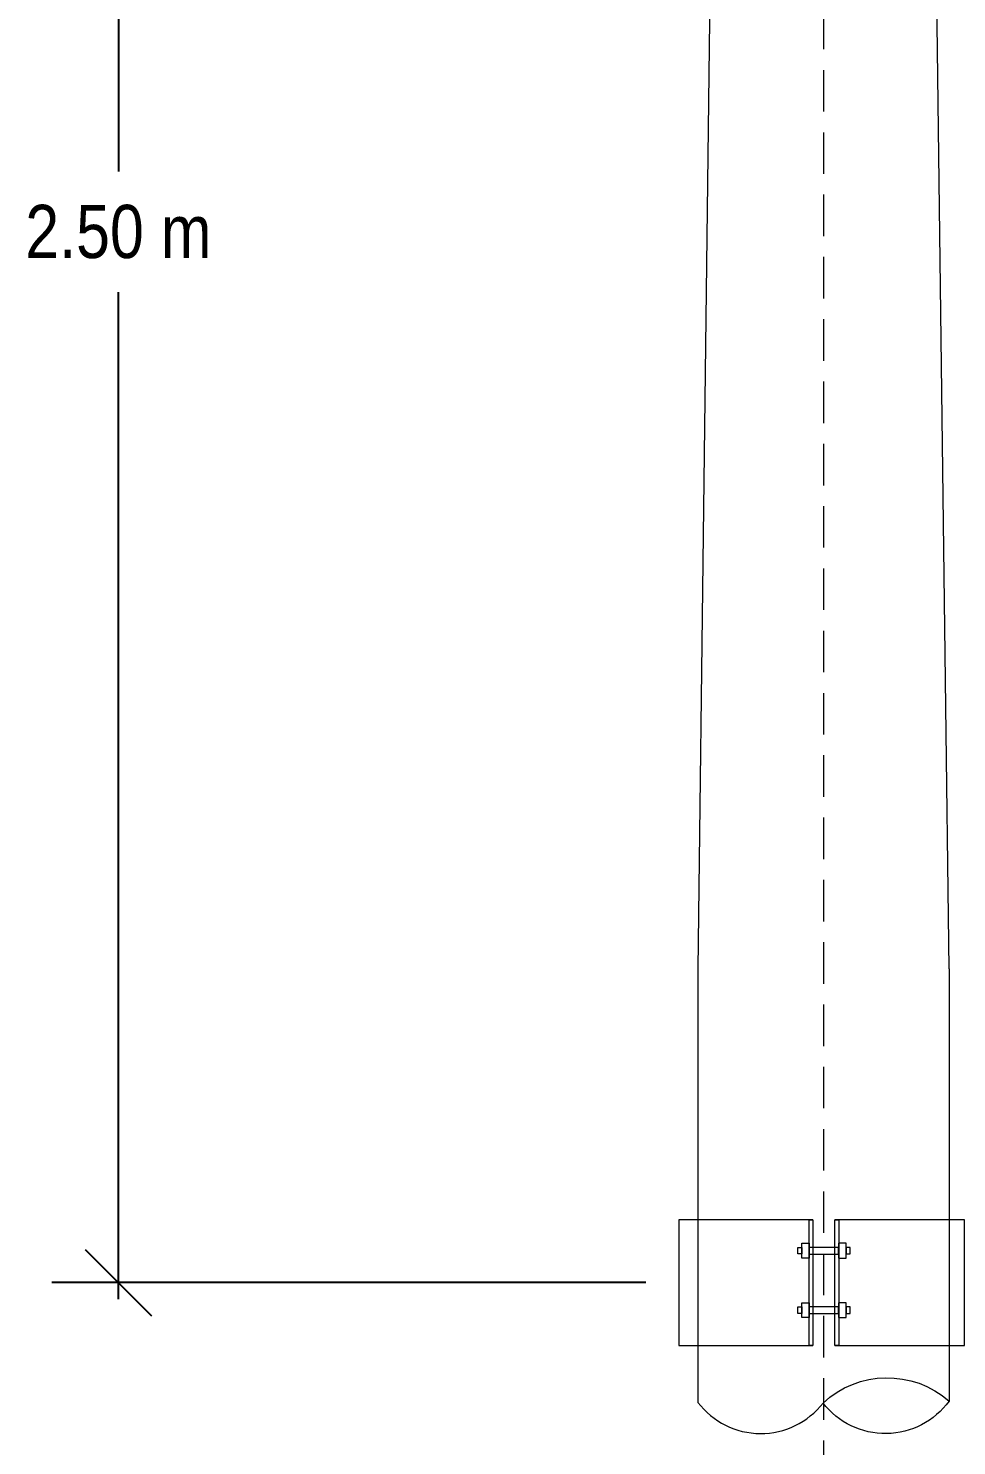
# Model space of a CAD drawing. Header units: millimetres. Extents: x 1804 to 3757, y 2643 to 7323.
# Drawn here: x 2051.36 to 2079.3, y 2834.18 to 2876.83 of the extents above; entities that cross this region are included whole.
import ezdxf

# ---------------------------------------------------------------- set-up
doc = ezdxf.new("R2010")
doc.units = ezdxf.units.MM
doc.linetypes.add('HIDDEN', pattern=[0.375, 0.25, -0.125])
doc.layers.add('DIBUJO', color=7, linetype='Continuous', lineweight=20)
doc.layers.add('TEXTO', color=7, linetype='Continuous')
doc.styles.add('ROMANS', font='romans.shx')
doc.styles.add('texto50', font='ARIALN.TTF', dxfattribs={"height": 0.06})
doc.dimstyles.new('ELECTRICO', dxfattribs={"dimtxt": 1.4, "dimasz": 2, "dimexe": 2, "dimexo": 1, "dimgap": 1, "dimtad": 0, "dimtih": 1, "dimtoh": 1, "dimdsep": 46, "dimtxsty": 'ROMANS', "dimblk1": 'OBLIQUE', "dimblk2": 'OBLIQUE', "dimsah": 1, "dimcen": 0.09, "dimdle": 0.5, "dimclrd": 7, "dimclrt": 7, "dimadec": 0, "dimazin": 0, "dimtfac": 0.1125, "dimtofl": 0, "dimtmove": 2, "dimatfit": 2, "dimfxl": 1, "dimtolj": 1, "dimlwd": -1, "dimarcsym": 0})

# ---------------------------------------------------------------- blocks, each defined once
blk = doc.blocks.new('_Oblique')
at = {"color": 0, "lineweight": -2}
blk.add_line((-0.5, -0.5), (0.5, 0.5), dxfattribs=at)
blk = doc.blocks.new('*D371')
at = {"layer": 'Defpoints', "color": 0, "transparency": 16777216}
for p in [(2070.544, 2902.334), (2054.074, 2839.082), (2070.944, 2839.082)]:
    blk.add_point(p, dxfattribs=at)
at = {"layer": 'TEXTO', "color": 7, "transparency": 16777216}
for p, q in [((2054.074, 2902.834), (2054.074, 2872.525)), ((2054.074, 2838.582), (2054.074, 2868.891))]:
    blk.add_line(p, q, dxfattribs=at)
at = {"layer": 'TEXTO', "color": 0, "lineweight": -2, "transparency": 16777216}
for p, q in [((2069.544, 2902.334), (2052.074, 2902.334)), ((2069.944, 2839.082), (2052.074, 2839.082))]:
    blk.add_line(p, q, dxfattribs=at)
at = {"layer": 'TEXTO', "color": 7, "transparency": 16777216, "xscale": 2, "yscale": 2, "zscale": 2}
for p, rotation in [((2054.074, 2902.334), 90), ((2054.074, 2839.082), 270)]:
    blk.add_blockref('_Oblique', p, dxfattribs=dict(at, rotation=rotation))
at = {"layer": 'TEXTO', "color": 7, "lineweight": 15, "transparency": 16777216, "insert": (2054.074, 2870.708), "char_height": 0.06, "attachment_point": 5, "style": 'texto50'}
blk.add_mtext('\\A1;{\\H26.667x;2.50 m}', dxfattribs=at)

msp = doc.modelspace()

# ---------------------------------------------------------------- linework, layer by layer
at = {"color": 1, "linetype": 'HIDDEN', "lineweight": 15, "ltscale": 5}
msp.add_lwpolyline([(2075.294, 2929.953), (2075.294, 2750.633)], dxfattribs=at)
at = {"color": 7, "lineweight": 15}
for points in [[(2074.975, 2840.97), (2070.944, 2840.97), (2070.944, 2837.193), (2074.975, 2837.193)], [(2075.636, 2837.193), (2079.541, 2837.193), (2079.541, 2840.97), (2075.636, 2840.97)]]:
    msp.add_lwpolyline(points, dxfattribs=at)
at = {"lineweight": 15, "ltscale": 0.8}
for points in [[(2074.975, 2837.193), (2074.867, 2837.193), (2074.867, 2840.97), (2074.975, 2840.97)], [(2075.757, 2837.193), (2075.636, 2837.193), (2075.636, 2840.97), (2075.757, 2840.97)], [(2074.867, 2839.822), (2074.639, 2839.822), (2074.639, 2840.266), (2074.867, 2840.266)], [(2075.748, 2839.822), (2075.975, 2839.822), (2075.975, 2840.266), (2075.748, 2840.266)], [(2074.639, 2839.944), (2074.521, 2839.944), (2074.521, 2840.144), (2074.639, 2840.144)], [(2074.867, 2839.941), (2075.748, 2839.941), (2075.748, 2840.14), (2074.867, 2840.14)], [(2075.975, 2839.944), (2076.093, 2839.944), (2076.093, 2840.144), (2075.975, 2840.144)], [(2074.867, 2838.034), (2074.639, 2838.034), (2074.639, 2838.478), (2074.867, 2838.478)], [(2075.748, 2838.034), (2075.975, 2838.034), (2075.975, 2838.478), (2075.748, 2838.478)], [(2074.639, 2838.156), (2074.521, 2838.156), (2074.521, 2838.356), (2074.639, 2838.356)], [(2074.867, 2838.153), (2075.748, 2838.153), (2075.748, 2838.352), (2074.867, 2838.352)], [(2075.975, 2838.156), (2076.093, 2838.156), (2076.093, 2838.356), (2075.975, 2838.356)]]:
    msp.add_lwpolyline(points, close=True, dxfattribs=at)
at = {"layer": 'DIBUJO', "color": 7, "lineweight": 15}
for p, q in [((2071.516, 2848.524), (2071.516, 2835.479)), ((2079.073, 2848.524), (2079.073, 2835.517))]:
    msp.add_line(p, q, dxfattribs=at)
msp.add_lwpolyline([(2079.073, 2848.524), (2078.125, 2923.571), (2072.434, 2923.571), (2071.516, 2848.524)], dxfattribs=at)
msp.add_lwpolyline([(2071.516, 2835.479, 0.494163), (2075.279, 2835.459, -0.385242), (2079.073, 2835.517, -0.499979), (2075.279, 2835.459, 0.571429), (2075.279, 2835.459)], format="xyb", dxfattribs=at)

# ---------------------------------------------------------------- dimensions: what is measured, and where the dimension line sits
at = {"layer": 'TEXTO', "color": 7, "lineweight": 15}
dim = msp.add_linear_dim(base=(2054.074, 2839.082), p1=(2070.544, 2902.334), p2=(2070.944, 2839.082), angle=90, text='{\\H26.667x;2.50 m}', dimstyle='ELECTRICO', override={"dimtxsty": 'texto50'}, dxfattribs=at)
dim.commit()
dim.dimension.update_dxf_attribs({"geometry": '*D371', "text_midpoint": (2054.074, 2870.708), "dimtype": 160})

doc.saveas('drawing.dxf')
